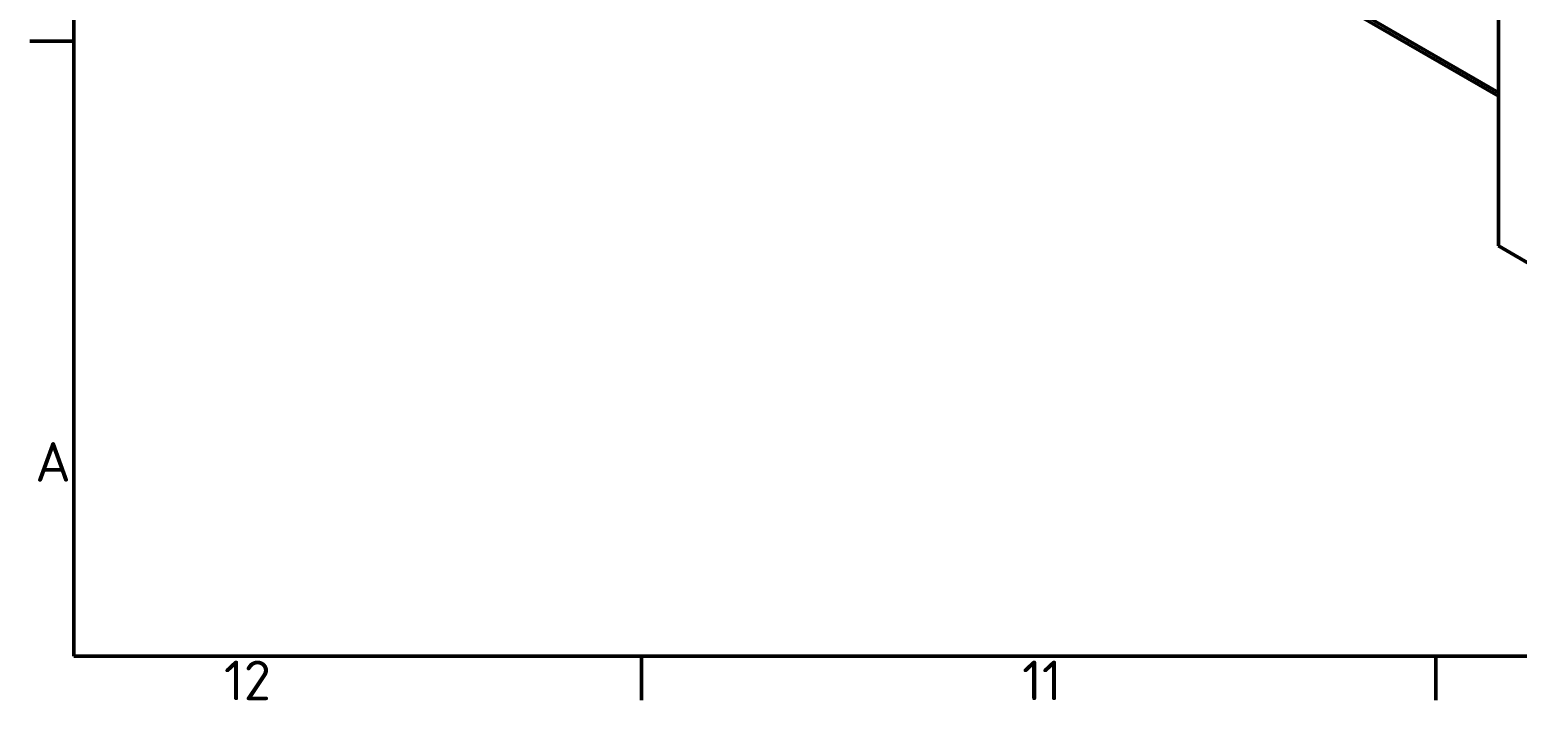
# Model space of a CAD drawing. Header units: millimetres. Extents: x 0 to 2774, y -40 to 1485.
# Drawn here: x 40.3 to 368.4, y 40.3 to 188.1 of the extents above; entities that cross this region are included whole.
import ezdxf

# ---------------------------------------------------------------- set-up
doc = ezdxf.new("R2010")
doc.units = ezdxf.units.MM
doc.header["$LTSCALE"] = 2.5
doc.layers.get('0').update_dxf_attribs({"lineweight": 50})
doc.layers.add('Rahmen (ISO)', color=7, linetype='Continuous', lineweight=50)
doc.layers.add('Sichtbar (ISO)', color=7, linetype='Continuous', lineweight=50)
doc.styles.add('Notiztext (DIN)', font='isocpeur.ttf')

# ---------------------------------------------------------------- blocks, each defined once
blk = doc.blocks.new('Ränder Standardrahmen')
at = {"layer": 'Rahmen (ISO)'}
for p, q in [((20, 74.25), (16.1, 74.25)), ((70.08, 20), (70.08, 16.1)), ((140.17, 20), (140.17, 16.1))]:
    blk.add_line(p, q, dxfattribs=at)
at = {"layer": 'Rahmen (ISO)', "flags": 128}
blk.add_lwpolyline([(20, 20), (20, 574), (821, 574), (821, 20), (20, 20)], dxfattribs=at)
at = {"layer": 'Rahmen (ISO)', "char_height": 3.5, "attachment_point": 7, "style": 'Notiztext (DIN)'}
for s, insert in [('A', (16.58, 35.38)), ('12', (33.24, 16.1)), ('11', (103.67, 16.1))]:
    blk.add_mtext(s, dxfattribs=dict(at, insert=insert))

msp = doc.modelspace()

# ---------------------------------------------------------------- linework, layer by layer
at = {"layer": 'Sichtbar (ISO)'}
for p, q in [((283.507, 220.953), (364.243, 174.341)), ((364.243, 140.456), (364.243, 222.106)), ((310.956, 204.289), (364.243, 173.524)), ((364.243, 140.456), (372.728, 135.557))]:
    msp.add_line(p, q, dxfattribs=at)

# ---------------------------------------------------------------- block references
at = {"xscale": 2.5, "yscale": 2.5, "zscale": 2.5}
msp.add_blockref('Ränder Standardrahmen', (0, 0), dxfattribs=at)

doc.saveas('drawing.dxf')
